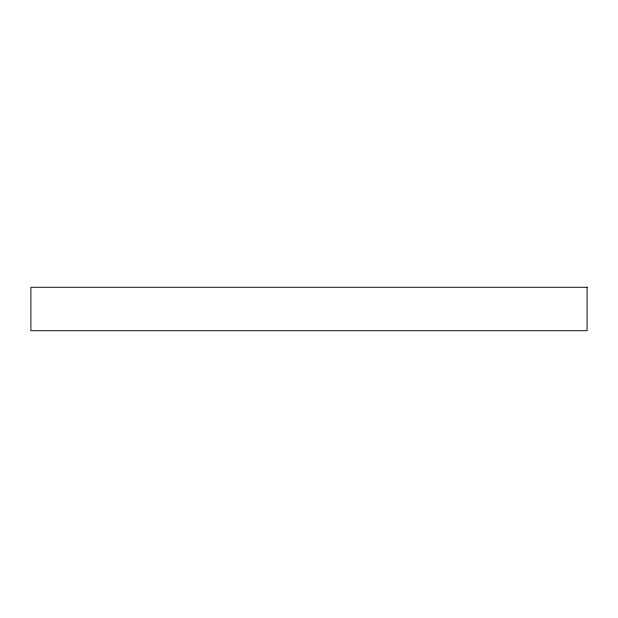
<?xml version="1.0" encoding="UTF-8"?>
<svg xmlns="http://www.w3.org/2000/svg" width="618" height="618" viewBox="0 0 618 618"><rect width="100%" height="100%" fill="white"/><g stroke="black" fill="none" stroke-linecap="round" stroke-linejoin="round"><path stroke-width="0.93" d="M587.1 287.27L30.9 287.27L30.9 330.73L587.1 330.73L587.1 287.27"/></g></svg>
